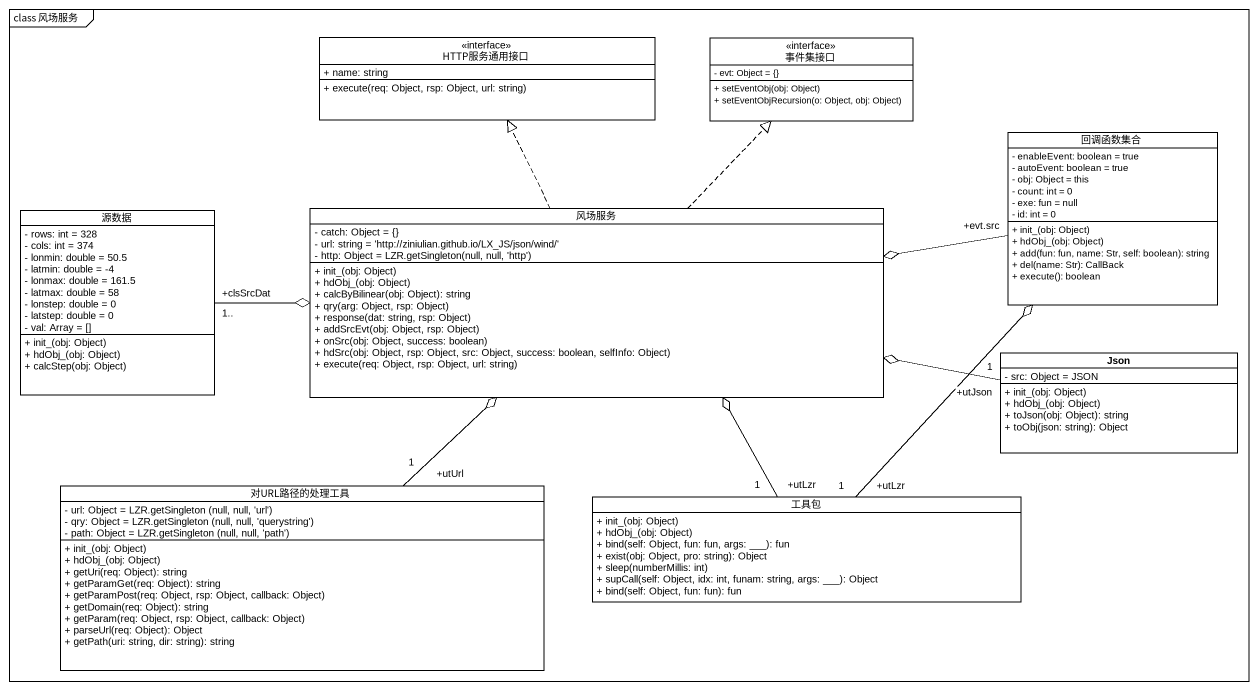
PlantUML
@startuml
mainframe class 风场服务
hide circle
hide empty members
skinparam classAttributeIconSize 0
interface HTTP服务通用接口 {
  + name: string
  + execute(req: Object, rsp: Object, url: string)
}
interface 事件集接口 {
  - evt: Object = {}
  + setEventObj(obj: Object)
  + setEventObjRecursion(o: Object, obj: Object)
}
class 回调函数集合 {
  - enableEvent: boolean = true
  - autoEvent: boolean = true
  - obj: Object = this
  - count: int = 0
  - exe: fun = null
  - id: int = 0
  + init_(obj: Object)
  + hdObj_(obj: Object)
  + add(fun: fun, name: Str, self: boolean): string
  + del(name: Str): CallBack
  + execute(): boolean
}
class 源数据 {
  - rows: int = 328
  - cols: int = 374
  - lonmin: double = 50.5
  - latmin: double = -4
  - lonmax: double = 161.5
  - latmax: double = 58
  - lonstep: double = 0
  - latstep: double = 0
  - val: Array = []
  + init_(obj: Object)
  + hdObj_(obj: Object)
  + calcStep(obj: Object)
}
class 风场服务 {
  - catch: Object = {}
  - url: string = 'http://ziniulian.github.io/LX_JS/json/wind/'
  {field} - http: Object = LZR.getSingleton(null, null, 'http')
  + init_(obj: Object)
  + hdObj_(obj: Object)
  + calcByBilinear(obj: Object): string
  + qry(arg: Object, rsp: Object)
  + response(dat: string, rsp: Object)
  + addSrcEvt(obj: Object, rsp: Object)
  + onSrc(obj: Object, success: boolean)
  + hdSrc(obj: Object, rsp: Object, src: Object, success: boolean, selfInfo: Object)
  + execute(req: Object, rsp: Object, url: string)
}
class "Json" as Json_ {
  - src: Object = JSON
  + init_(obj: Object)
  + hdObj_(obj: Object)
  + toJson(obj: Object): string
  + toObj(json: string): Object
}
class 对URL路径的处理工具 {
  {field} - url: Object = LZR.getSingleton (null, null, 'url')
  {field} - qry: Object = LZR.getSingleton (null, null, 'querystring')
  {field} - path: Object = LZR.getSingleton (null, null, 'path')
  + init_(obj: Object)
  + hdObj_(obj: Object)
  + getUri(req: Object): string
  + getParamGet(req: Object): string
  + getParamPost(req: Object, rsp: Object, callback: Object)
  + getDomain(req: Object): string
  + getParam(req: Object, rsp: Object, callback: Object)
  + parseUrl(req: Object): Object
  + getPath(uri: string, dir: string): string
}
class 工具包 {
  + init_(obj: Object)
  + hdObj_(obj: Object)
  + bind(self: Object, fun: fun, args: ___): fun
  + exist(obj: Object, pro: string): Object
  + sleep(numberMillis: int)
  + supCall(self: Object, idx: int, funam: string, args: ___): Object
  + bind(self: Object, fun: fun): fun
}
回调函数集合 "+evt.src" -left-o 风场服务
源数据 "+clsSrcDat\n1.." -right-o 风场服务
风场服务 .up.|> HTTP服务通用接口
风场服务 .up.|> 事件集接口
Json_ "+utJson\n1" -left-o 风场服务
对URL路径的处理工具 "+utUrl\n1" -up-o 风场服务
工具包 "+utLzr\n1" -up-o 回调函数集合
工具包 "+utLzr\n1" -up-o 风场服务
@enduml
